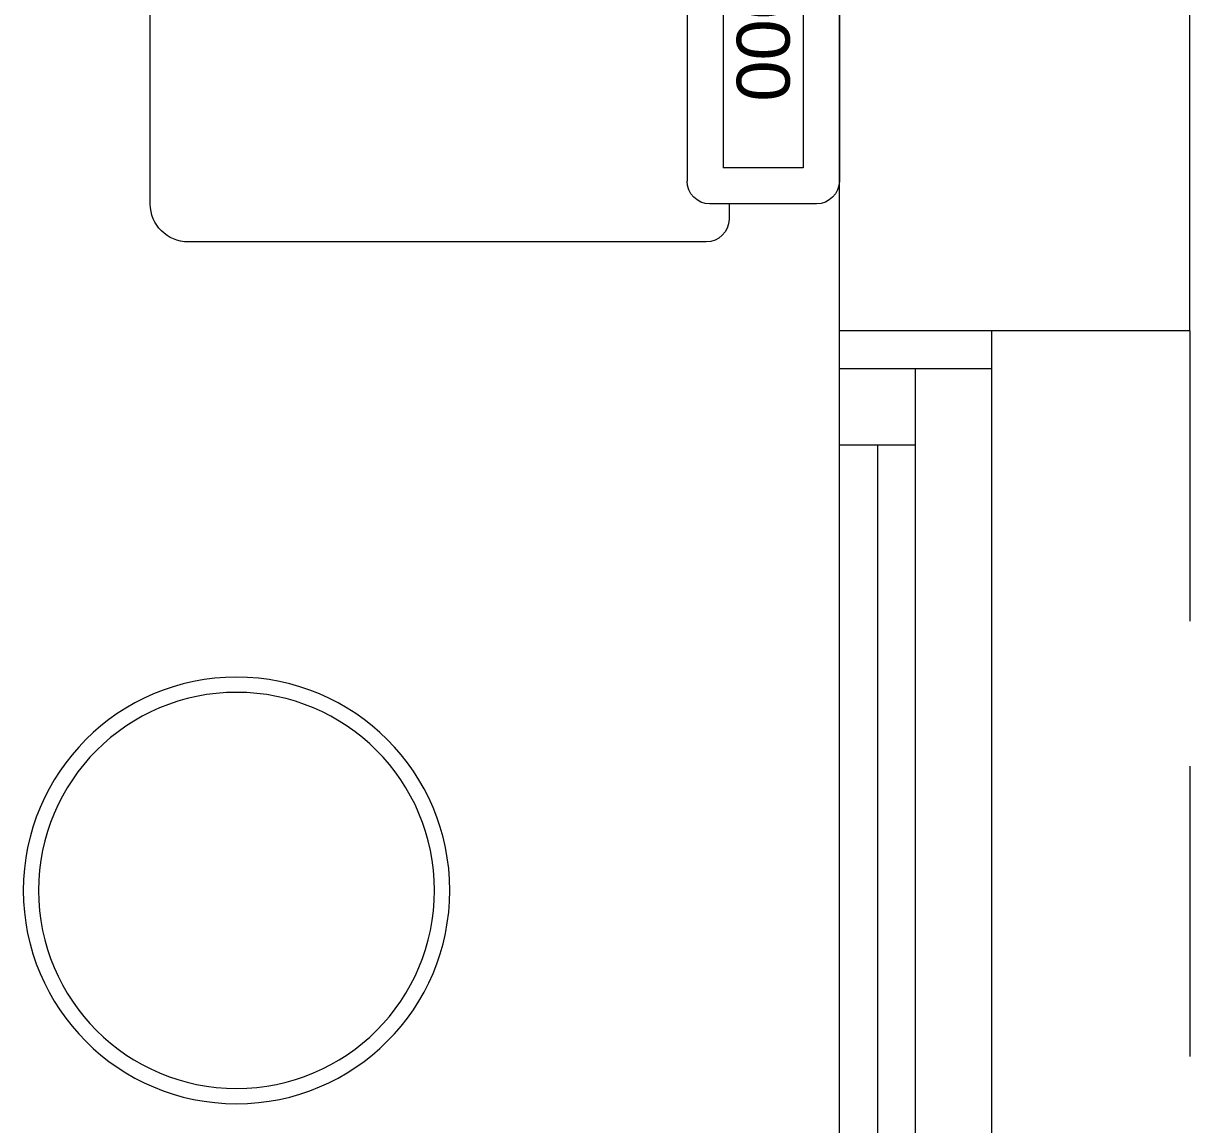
# Model space of a CAD drawing. Header units: millimetres. Extents: x -2143172 to 5255, y -610845 to 279739.
# Drawn here: x -1220927 to -1220161, y -12886 to -12163 of the extents above; entities that cross this region are included whole.
import ezdxf

# ---------------------------------------------------------------- set-up
doc = ezdxf.new("R2010")
doc.units = ezdxf.units.MM
doc.header["$LTSCALE"] = 30
doc.linetypes.add('HIDDEN', pattern=[9.525, 6.35, -3.175])
doc.linetypes.add('HIDDEN2', pattern=[0.1875, 0.125, -0.0625])
doc.layers.get('0').update_dxf_attribs({"lineweight": 5})
for name, color, linetype, lineweight in [('Aluminum', 7, 'Continuous', 5), ('LOADING', 163, 'Continuous', 5), ('Proj', 7, 'HIDDEN2', 5), ('Walls', 32, 'Continuous', 5)]:
    doc.layers.add(name, color=color, linetype=linetype, lineweight=lineweight)
doc.styles.get("Standard").update_dxf_attribs({"font": ''})
doc.styles.get('Standard').set_extended_font_data('@Arial Unicode MS')

# ---------------------------------------------------------------- blocks, each defined once
blk = doc.blocks.new('WM00001-P')
blk.add_circle((0, 0), 0.14)
at = {"color": 8}
blk.add_circle((0, 0), 0.13, dxfattribs=at)
blk = doc.blocks.new('HF13461A-P')
at = {"layer": 'LOADING'}
for p, q in [((0.25794, 0.45028), (0.03794, 0.45028)), ((0.02294, 0.43528), (0.02294, 0.36528)), ((0.27294, 0.43528), (0.27294, 0.36528)), ((0.24927, 0.42662), (0.0466, 0.42662)), ((0.0466, 0.42662), (0.0466, 0.37395)), ((0.24927, 0.42662), (0.24927, 0.37395)), ((0.02294, 0.37783), (0.01294, 0.37783)), ((0.28294, 0.37783), (0.27294, 0.37783)), ((0.24927, 0.37395), (0.0466, 0.37395)), ((-0.00206, 0.36283), (-0.00206, 0.02283)), ((0.29794, 0.02283), (0.29794, 0.36283)), ((0.25794, 0.35028), (0.03794, 0.35028)), ((0.02294, -0.00217), (0.27294, -0.00217))]:
    blk.add_line(p, q, dxfattribs=at)
for centre, radius, start, end in [((0.03794, 0.43528), 0.015, 90, 180), ((0.25794, 0.43528), 0.015, 0, 90), ((0.01294, 0.36283), 0.015, 90, 180), ((0.28294, 0.36283), 0.015, 0, 90), ((0.03794, 0.36528), 0.015, 180, 270), ((0.25794, 0.36528), 0.015, 270, 0), ((0.02294, 0.02283), 0.025, 180, 270), ((0.27294, 0.02283), 0.025, 270, 0)]:
    blk.add_arc(centre, radius, start, end, dxfattribs=at)
blk.add_text('0000', height=0.034767, dxfattribs=at).set_placement((0.09007, 0.3829))

msp = doc.modelspace()

# ---------------------------------------------------------------- linework, layer by layer
at = {"layer": 'Aluminum'}
for p, q in [((-1220390.87, -13864.73), (-1220390.87, -12364.73)), ((-1220290.87, -13864.73), (-1220290.87, -12364.73)), ((-1220290.87, -12389.73), (-1220390.87, -12389.73)), ((-1220340.87, -13839.73), (-1220340.87, -12389.73)), ((-1220340.87, -12439.73), (-1220390.87, -12439.73)), ((-1220365.87, -12439.73), (-1220365.87, -13789.73))]:
    msp.add_line(p, q, dxfattribs=at)
at = {"layer": 'Proj', "linetype": 'HIDDEN'}
msp.add_line((-1220160.87, -12364.73), (-1220160.87, -13864.73), dxfattribs=at)
at = {"layer": 'Walls'}
for p, q in [((-1220160.87, -12364.73), (-1220160.87, -10864.73)), ((-1220390.87, -12364.73), (-1220390.87, -11139.61)), ((-1220160.87, -12364.73), (-1220390.87, -12364.73))]:
    msp.add_line(p, q, dxfattribs=at)

# ---------------------------------------------------------------- block references
at = {"layer": 'LOADING', "lineweight": 0, "xscale": -1000, "yscale": 1000, "zscale": 1000, "rotation": 270}
msp.add_blockref('HF13461A-P', (-1220841.16, -12304.36, -0.1), dxfattribs=at)
at = {"layer": 'LOADING', "extrusion": (-2.26467e-18, -2.24019e-05, -1), "xscale": 1000, "yscale": 1000, "zscale": 1000, "rotation": 270.0000000000001}
msp.add_blockref('WM00001-P', (1220786.66, -12732.02, 0.41), dxfattribs=at)

doc.saveas('drawing.dxf')
